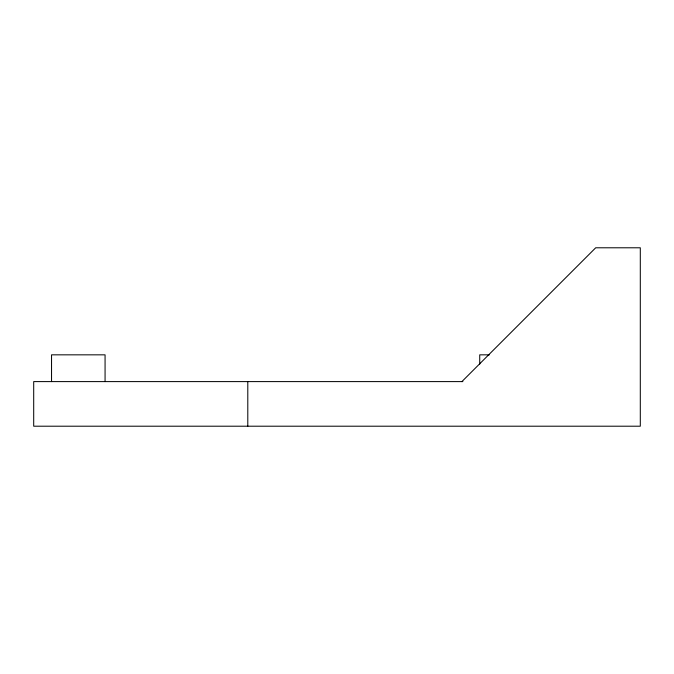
<?xml version="1.0" encoding="UTF-8"?>
<svg xmlns="http://www.w3.org/2000/svg" width="674" height="674" viewBox="0 0 674 674"><rect width="100%" height="100%" fill="white"/><g stroke="black" fill="none" stroke-linecap="round" stroke-linejoin="round"><path stroke-width="1.01" d="M461.892 381.602L595.698 247.788L640.3 247.788L640.3 426.204L33.7 426.204L33.7 381.602L462.886 381.602M489.417 354.836L479.728 354.836L479.728 364.103M247.796 381.602L247.796 426.204M105.068 381.602L105.068 354.836L51.544 354.836L51.544 381.602"/></g></svg>
